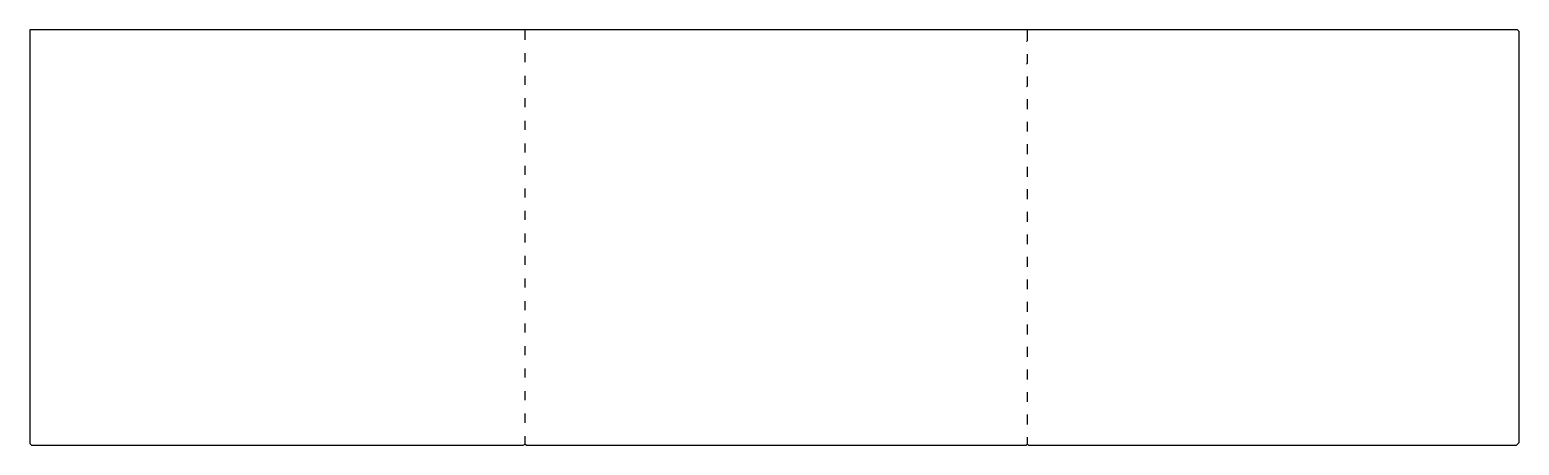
# Model space of a CAD drawing. Extents: x 85 to 1739, y 26 to 487.
import ezdxf

# ---------------------------------------------------------------- set-up
doc = ezdxf.new("R2010")
doc.units = 0
doc.layers.get('0').update_dxf_attribs({"linetype": 'CONTINUOUS'})

msp = doc.modelspace()

# ---------------------------------------------------------------- linework, layer by layer
at = {"color": 250, "linetype": 'CONTINUOUS'}
for points in [[(1193, 27), (1194, 26), (1736, 26), (1738, 28), (1739, 29), (1739, 485), (1737, 487), (85, 487), (85, 28), (87, 26), (633, 26), (635, 27), (637, 26), (1191, 26), (1193, 27), (1193, 35)], [(635, 476), (635, 487)], [(635, 451), (635, 461)], [(635, 426), (635, 436)], [(635, 401), (635, 411)], [(635, 376), (635, 386)], [(635, 351), (635, 361)], [(635, 326), (635, 336)], [(635, 301), (635, 311)], [(635, 276), (635, 286)], [(635, 251), (635, 261)], [(635, 226), (635, 236)], [(635, 201), (635, 211)], [(635, 176), (635, 186)], [(635, 151), (635, 161)], [(635, 126), (635, 136)], [(635, 101), (635, 111)], [(635, 76), (635, 86)], [(635, 51), (635, 61)], [(635, 27), (635, 36)]]:
    msp.add_lwpolyline(points, dxfattribs=at)
at = {"color": 251, "linetype": 'CONTINUOUS'}
for points in [[(1192, 474), (1193, 475), (1193, 487)], [(1193, 399), (1193, 410)], [(1193, 374), (1193, 385)], [(1193, 349), (1193, 360)], [(1193, 324), (1193, 335)], [(1193, 299), (1193, 310)], [(1193, 274), (1193, 285)], [(1193, 249), (1193, 260)], [(1193, 224), (1193, 235)], [(1193, 199), (1193, 210)], [(1193, 174), (1193, 185)], [(1193, 149), (1193, 160)], [(1193, 124), (1193, 135)], [(1193, 99), (1193, 110)], [(1193, 74), (1193, 85)], [(1193, 49), (1193, 60)]]:
    msp.add_lwpolyline(points, dxfattribs=at)
at = {"color": 252, "linetype": 'CONTINUOUS'}
for points in [[(1192, 449), (1193, 450), (1193, 460)], [(1192, 424), (1193, 425), (1193, 435)]]:
    msp.add_lwpolyline(points, dxfattribs=at)

doc.saveas('drawing.dxf')
